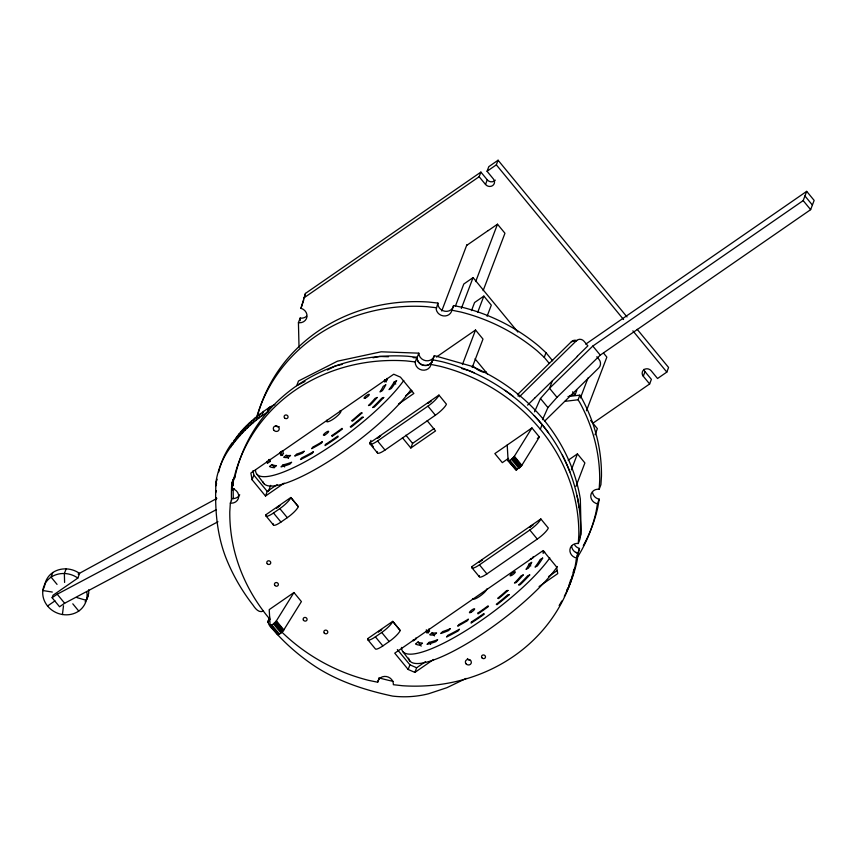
<?xml version="1.0" encoding="UTF-8"?>
<svg xmlns="http://www.w3.org/2000/svg" width="857" height="857" viewBox="0 0 857 857"><rect width="100%" height="100%" fill="white"/><g stroke="black" fill="none" stroke-linecap="round" stroke-linejoin="round"><path stroke-width="1.29" d="M263.453 610.848C259.178 613.644 255.097 608.352 253.136 605.267A197.485 179.991 20.8 0 1 225.562 556.879C216.446 532.925 214.657 506.701 216.06 481.313A94.891 86.482 20.8 0 1 228.519 450.096C239.017 434.949 252.333 421.644 267.962 411.81L269.73 407.171A31.323 28.549 20.8 0 1 274.872 404.643M233.693 478.431L231.744 483.766L231.551 487.354A247.48 225.562 20.8 0 0 231.476 500.659M466.187 678.401L446.925 687.689L428.779 693.699A94.891 86.482 20.8 0 1 392.613 696.098C365.864 690.378 339.126 681.851 315.976 666.95A197.485 179.991 20.8 0 1 272.805 629.349C270.341 627.11 265.606 621.775 269.784 618.711M239.724 494.757A8.024 7.306 20.8 0 1 233.19 498.57L232.097 498.463L230.34 503.091L229.794 511.661A176.413 160.784 20.8 0 0 269.966 619.343M281.535 631.77A176.413 160.784 20.8 0 0 368.553 680.34L377.669 682.215L378.098 680.651A8.024 7.306 20.8 0 1 386.4 676.527A8.024 7.306 20.8 0 1 393.32 683.2L393.342 684.7L402.565 685.739A176.413 160.784 20.8 0 0 575.133 566.423L576.579 558.003L574.951 557.543A8.024 7.306 20.8 0 1 569.926 549.573A8.024 7.306 20.8 0 1 576.6 543.445L578.282 543.509L578.829 534.961A176.413 160.784 20.8 0 0 440.059 366.282L430.91 364.407L430.75 365.339A8.024 7.306 20.8 0 1 421.912 370.031A8.024 7.306 20.8 0 1 415.217 362.168L417.016 357.294L407.803 356.255A176.413 160.784 20.8 0 0 235.546 474.296M578.282 555.925A176.413 160.784 20.8 0 0 596.011 512.197L597.458 503.787L595.829 503.327A8.024 7.306 20.8 0 1 590.805 495.346A8.024 7.306 20.8 0 1 597.479 489.229L599.161 489.293L599.707 480.734A176.413 160.784 20.8 0 0 579.921 402.79L578.079 399.769L579.835 395.141L568.009 396.555M62.432 614.523L63.504 605.77M277.754 634.662L270.126 625.439L269.216 609.627L293.951 592.53L301.407 601.593L283.817 629.906C282.671 631.641 279.264 635.326 277.636 634.18L270.169 625.117M508.501 458.377L502.32 462.651L494.853 453.589L531.94 427.932L539.396 436.995L521.549 465.78L516.118 470.054L508.115 460.852L507.215 445.029M417.016 357.294L416.973 357.54A8.024 7.306 20.8 0 0 423.669 365.414A8.024 7.306 20.8 0 0 432.517 360.711L432.667 359.779L441.816 361.654A176.413 160.784 20.8 0 1 580.585 530.333L580.039 538.882L578.282 543.509M234.829 477.97L235.246 475.571M571.64 545.909A8.024 7.306 20.8 0 0 576.707 552.915L578.336 553.376L576.89 561.796A176.413 160.784 20.8 0 1 564.313 596.322M592.616 492.646A8.024 7.306 20.8 0 0 597.586 498.699L599.214 499.16L597.768 507.569A176.413 160.784 20.8 0 1 583.338 545.588M299.039 347.642L298.429 322.65L299.286 322.778A8.024 7.306 20.8 0 0 306.988 316.64A8.024 7.306 20.8 0 0 300.978 308.316L305.467 293.405L480.895 172.107L487.258 179.841A5.131 4.681 20.8 0 0 495.314 180.141M303.753 299.843L300.978 308.316M304.439 297.272L305.467 293.405M552.669 360.829L546.005 352.72L539.01 346.292A176.413 160.784 20.8 0 0 462.705 307.427L453.578 305.563L451.425 311.68A8.024 7.306 20.8 0 1 443.176 315.879A8.024 7.306 20.8 0 1 436.192 309.27L437.906 303.078L428.693 302.039A176.413 160.784 20.8 0 0 257.057 417.509M453.578 305.563L453.182 307.052A8.024 7.306 20.8 0 1 444.933 311.252A8.024 7.306 20.8 0 1 437.948 304.642L437.906 303.078M570.537 580.232L568.823 586.691L566.777 590.066M577.061 555.69L579.503 548.48L577.597 547.666A7.949 7.242 20.8 0 1 574.651 544.881M572.294 575.604L570.58 582.064L569.209 584.313M572.979 573.022L574.008 569.144M576.418 560.103L579.503 548.48M217.957 521.763L64.639 603.253L59.562 606.767L52.127 597.725L53.027 595.261L77.837 578.068L79.594 573.44C71.859 567.859 60.879 567.205 52.834 572.508A22.453 20.461 20.8 0 0 44.607 585.899L42.85 590.527L52.309 592.058M52.834 572.508L51.077 577.136A22.453 20.461 20.8 0 0 47.553 606.006A22.453 20.461 20.8 0 0 78.769 611.073C84.736 606.885 87.96 599.504 86.889 592.283M66.118 568.941L64.361 573.569L64.607 582.449M88.035 595.701L86.278 600.328L77.044 597.64M215.868 482.748L217.185 479.267M215.696 485.94L216.575 483.616M230.651 447.129C238.771 430.203 254.411 417.605 269.73 407.171M232.825 444.205L234.582 439.555M215.546 493.021L216.425 490.697M235.075 441.323L236.832 436.684M237.4 438.505L239.157 433.867M239.81 435.752L241.567 431.114M215.621 500.102L216.5 497.788M242.285 433.053L244.052 428.414M244.845 430.418L246.602 425.779M247.469 427.847L249.237 423.208M250.169 425.34L251.937 420.701M252.944 422.908L254.711 418.27M231.744 483.766L233.511 479.127L233.318 482.716A247.48 225.562 20.8 0 0 233.233 485.373M255.782 420.53L257.55 415.891M258.685 418.237L260.453 413.588M261.653 415.999L263.42 411.36M298.429 322.65L300.175 318.033L301.032 318.172A8.024 7.306 20.8 0 0 306.592 316.201M267.288 412.238L269.044 407.6M267.555 412.088L269.312 407.45M284.181 483.123L265.499 496.042L252.087 479.738L253.843 475.11L253.019 470.632M265.499 496.042L267.255 491.415L277.143 484.58M268.316 491.532L270.662 485.351M273.437 523.852A12.03 2.635 -39.4 0 0 280.957 522.063L287.288 517.671A12.03 2.635 -39.4 0 0 298.311 506.626L290.855 497.563A12.03 2.635 -39.4 0 1 279.832 508.608L273.501 513A12.03 2.635 -39.4 0 1 265.981 514.789M268.102 621.486L269.666 617.061M268.08 621.978L269.398 618.497M268.112 622.471L269.43 618.99M370.952 440.359L370.042 442.769A12.03 2.635 -39.4 0 0 377.551 440.98L427.932 406.154A12.03 2.635 -39.4 0 0 438.955 395.12M303.71 298.022L479.138 176.724L480.895 172.107M479.138 176.724L485.501 184.459A5.131 4.681 20.8 0 0 492.646 185.594A5.131 4.681 20.8 0 0 493.418 178.995L487.055 171.261L488.811 166.644L498.078 160.227L627.013 316.951M579.868 537.596L581.185 534.125L580.328 498.978A176.413 160.784 20.8 0 0 470.964 366.035L434.37 355.634L432.614 360.261A7.981 7.274 20.8 0 1 424.086 365.339A7.981 7.274 20.8 0 1 417.048 357.787L418.816 353.159L381.151 351.798L337.422 361.193L298.493 381.011L296.736 385.629L304.996 381.429M485.501 184.459L487.258 179.841M487.055 171.261L496.332 164.844L498.078 160.227M441.73 310.984L466.904 244.706M430.91 364.407L432.667 359.779M455.367 306.238L463.798 284.021L473.075 277.604L517.885 332.066M461.355 308.466L473.075 277.604M402.447 437.777L410.835 448.007L412.592 443.38L434.103 428.511M471.489 310.63L474.574 302.521L483.851 296.104L491.307 305.167L487.087 316.265M477.767 312.13L483.851 296.104M462.416 364.568L475.539 330.02L482.994 339.083L472.218 367.46M377.669 682.215L378.987 678.744M367.728 639.611L375.195 648.685A12.03 2.635 -39.4 0 0 382.843 645.921L389.174 641.529A12.03 2.635 -39.4 0 0 400.208 630.484L392.752 621.421A12.03 2.635 -39.4 0 1 381.719 632.466L375.387 636.847A12.03 2.635 -39.4 0 1 367.867 638.647M433.567 659.483L414.884 672.402L408.168 669.467L409.925 664.839L397.348 649.552M414.884 672.402L416.641 667.774L425.426 661.69M549.251 363.432L544.238 357.348L546.005 352.72M552.369 380.862L549.551 388.285L540.456 398.505L534.532 411.831M540.317 429.271L542.074 424.644M569.819 395.645L575.101 394.863L576.857 390.235M571.34 469.915L577.436 453.878L584.892 462.941L575.979 486.38M595.026 434.831L597.372 428.65L590.602 420.433M599.161 489.293L600.918 484.666L601.464 476.106A176.413 160.784 20.8 0 0 581.678 398.162L579.835 395.141M592.519 423.465L649.638 383.979L643.275 376.244L645.021 371.627A5.131 4.681 20.8 0 1 643.961 369.324M576.579 558.003L578.336 553.376M597.458 503.787L599.214 499.16M649.638 383.979L651.384 379.362L645.021 371.627M643.275 376.244A5.131 4.681 20.8 0 1 644.046 369.635A5.131 4.681 20.8 0 1 651.181 370.77L657.544 378.505L666.821 372.099L668.578 367.482L637.19 329.324M557.007 397.348L549.551 388.275L592.808 346.057L803.18 200.602L806.694 191.347L814.15 200.409L810.636 209.665L600.264 355.119L557.007 397.337L547.912 407.568L542.524 419.684M475.678 281.589L497.499 224.191L504.955 233.254L483.134 290.652M580.414 397.959L588.009 377.991M586.456 410.771L606.852 357.112L603.532 353.084M232.365 481.913L234.85 476.61M270.126 625.439L272.676 624.517L276.104 621.314L293.951 592.53M508.115 460.852L510.676 459.93L514.093 456.717L531.94 427.932M85.111 601.882L87.36 598.229L88.753 593.065L88.689 589.82M232.418 442.491L230.287 445.458A94.891 86.482 20.8 0 0 219.992 467.247M517.403 394.756L571.383 341.707A6.01 5.442 78.9 0 1 576.697 340.572M519.642 396.802A6.01 5.442 78.9 0 1 520.553 395.634L576.407 340.722A6.01 5.442 78.9 0 1 584.12 341.332L587.87 345.864L577.222 356.319M527.569 405.136L534.661 398.162M544.816 420.958L598.786 367.91A6.01 5.442 78.9 0 0 599.054 359.458L596.815 356.737M534.554 398.269L577.479 356.362M283.067 464.869L281 466.851A81.79 19.208 -36.8 0 0 289.923 464.108L291.637 462.234A78.587 18.458 -36.8 0 1 283.067 464.869L284.631 466.958M429.089 642.354L427.022 644.335A81.79 19.208 -36.8 0 0 435.934 641.593L437.659 639.718A78.587 18.458 -36.8 0 1 429.089 642.354L430.653 644.432M286.142 455.303L283.699 457.306A65.753 15.447 -36.8 0 0 288.348 457.456L290.555 455.442A62.55 14.687 -36.8 0 1 286.142 455.303L288.488 458.431M432.164 632.777L429.721 634.78A65.753 15.447 -36.8 0 0 434.36 634.93L436.577 632.927A62.55 14.687 -36.8 0 1 432.164 632.777L434.499 635.905M272.023 464.505L269.505 466.476A81.79 19.208 -36.8 0 0 274.111 467.654L276.447 465.64A78.587 18.458 -36.8 0 1 272.023 464.505L274.369 467.633M418.045 641.989L415.527 643.961A81.79 19.208 -36.8 0 0 420.134 645.128L422.469 643.114A78.587 18.458 -36.8 0 1 418.045 641.989L421.173 646.157M466.647 245.434L488.265 230.49M488.211 230.619L497.499 224.191M52.127 597.725L57.205 594.212L216.425 509.594M47.553 606.006L54.977 600.875M436.406 357.058L475.539 330.02M405.736 395.666L412.324 391.113M398.484 404.097L413.867 393.459L400.455 377.155L393.738 374.22L250.855 473.021L252.087 479.738M266.002 514.661L290.866 497.467L298.311 506.626M377.498 451.832A12.03 2.635 -39.4 0 0 385.007 450.054L435.388 415.217A12.03 2.635 -39.4 0 0 446.422 404.183L438.945 395.077L370.02 442.737L373.352 446.797M410.835 448.007L435.57 430.91L427.161 420.691M585.738 344.128L806.694 191.347M537.339 438.42L539.396 436.995M568.17 460.252L577.436 453.878M367.889 638.519L392.763 621.325L400.208 630.484M471.918 566.595L540.831 518.935L548.309 528.041A12.03 2.635 -39.4 0 1 537.275 539.074L486.905 573.901A12.03 2.635 -39.4 0 1 479.384 575.69M471.928 566.627A12.03 2.635 -39.4 0 0 479.449 564.838L529.819 530.012A12.03 2.635 -39.4 0 0 540.853 518.967M548.523 576.579L557.318 570.494M539.074 586.52L557.757 573.601L556.536 566.884L543.124 550.58L394.745 653.163L408.168 669.467M280.282 452.335L282.896 450.578A62.55 14.687 -36.8 0 0 283.549 453.653L280.978 455.57A65.753 15.447 -36.8 0 1 280.282 452.335L282.628 455.463M544.752 552.101L543.027 553.204A78.587 18.458 -36.8 0 0 543.531 550.633M529.219 563.831L531.758 562.299A65.753 15.447 -36.8 0 1 528.405 568.137L526.027 569.38A62.55 14.687 -36.8 0 0 529.219 563.831L530.783 565.92M394.177 382.008L396.652 380.604A81.79 19.208 -36.8 0 1 391.285 388.521L389.024 389.603A78.587 18.458 -36.8 0 0 394.177 382.008L395.741 384.097M78.116 574.051L216.832 498.431M232.108 490.097L234.464 488.811M327.406 370.031L335.665 365.821L342.093 364.439M372.966 357.808L379.394 356.426L388.489 356.758M571.383 341.707L576.407 340.722M518.035 396.127L520.553 395.634M564.945 401.344L578.079 399.769M413.16 357.648L417.048 357.787M230.34 503.091L231.433 503.198A8.024 7.306 20.8 0 0 238.728 496.642A8.024 7.306 20.8 0 0 232.247 488.619L233.49 480.199A176.413 160.784 20.8 0 1 406.047 360.883L415.259 361.922M436.149 307.706L426.936 306.667A176.413 160.784 20.8 0 0 256.693 417.059M451.821 310.191L460.948 312.055A176.413 160.784 20.8 0 1 537.243 350.92L544.238 357.348M393.074 681.326L390.535 680.779A247.48 225.562 20.8 0 1 378.869 677.833M461.634 368.51L469.208 370.663A176.413 160.784 20.8 0 1 474.007 372.752M575.829 552.294L577.747 553.108M409.925 664.839L416.641 667.774M77.837 578.068C70.103 572.487 59.122 571.833 51.077 577.136L57.044 584.388M804.937 195.974L812.393 205.037M803.18 200.602L810.636 209.665M496.332 164.844L623.564 319.511M632.894 330.845L666.821 372.099M592.808 346.057L600.264 355.119M572.605 391.82L575.101 394.863M540.456 398.505L547.912 407.568M475.035 358.826L487.462 373.931M514.35 456.245L521.806 465.308M514.093 456.717L521.549 465.78M513.643 457.306L521.099 466.369M513.032 457.959L520.488 467.033M512.293 458.656L519.749 467.718M511.49 459.32L518.946 468.383M509.894 460.423L517.349 469.497M509.208 460.787L516.664 469.85M508.169 460.52L516.118 470.054M427.932 406.154L435.388 415.217M529.819 530.012L537.275 539.074M405.875 435.195L412.592 443.38M377.551 440.98L385.007 450.054M479.449 564.838L486.905 573.901M369.903 443.744L377.359 452.817M471.789 567.602L479.245 576.665M253.843 475.11L267.255 491.415M279.832 508.608L287.288 517.671M381.719 632.466L389.174 641.529M273.501 513L280.957 522.063M375.387 636.847L382.843 645.921M265.841 515.764L273.297 524.827M276.361 620.843L283.817 629.906M276.104 621.314L283.56 630.377M275.654 621.893L283.11 630.966M275.033 622.557L282.489 631.62M274.304 623.243L281.76 632.305M273.501 623.917L280.957 632.98M271.894 625.021L279.361 634.084M271.208 625.385L278.664 634.448M270.662 625.578L278.118 634.641M72.802 603.821L78.769 611.073M57.205 594.212L64.639 603.253M384.611 379.919L386.175 381.997M426.304 629.809L428.65 632.937M268.562 459.502L270.126 461.58M403.004 651.813L410.032 661.197M256.982 474.339L264.02 483.723M578.668 507.515L578.571 503.605A176.413 160.784 20.8 0 0 577.115 495.957M300.175 318.033L300.239 320.668M434.37 355.634A7.981 7.274 20.8 0 1 425.854 360.711A7.981 7.274 20.8 0 1 418.816 353.159M504.944 390.299A176.413 160.784 20.8 0 1 513.429 396.577M534.243 415.591A176.413 160.784 20.8 0 1 548.555 432.86M562.385 455.196A176.413 160.784 20.8 0 1 569.916 471.907M486.337 372.067A32.073 11.184 55.3 0 1 472.539 365.778M410.814 389.839A96.23 22.603 -36.8 0 1 326.656 462.662A96.23 22.603 -36.8 0 1 262.895 481.784M403.786 380.454A96.23 22.603 -36.8 0 1 315.869 455.581A96.23 22.603 -36.8 0 1 255.493 469.936M267.255 461.13A81.79 19.208 -36.8 0 0 267.373 463.369L269.976 461.527A78.587 18.458 -36.8 0 1 269.869 459.373M340.09 410.707A8.849 2.078 -36.8 0 1 334.273 418.42A8.849 2.078 -36.8 0 1 326.838 420.176M387 378.398A65.753 15.447 -36.8 0 1 387.096 380.197L384.493 381.954A62.55 14.687 -36.8 0 0 384.407 380.24M557.393 566.52A96.23 22.603 -36.8 0 1 471.414 640.918A96.23 22.603 -36.8 0 1 408.639 658.101M549.808 557.928A96.23 22.603 -36.8 0 1 461.891 633.066A96.23 22.603 -36.8 0 1 401.515 647.41M413.256 639.783A81.79 19.208 -36.8 0 0 413.395 640.854L415.988 639.001A78.587 18.458 -36.8 0 1 415.859 637.983M486.894 588.941A8.849 2.078 -36.8 0 1 479.352 596.547A8.849 2.078 -36.8 0 1 472.528 598.55M533.129 556.729A65.753 15.447 -36.8 0 1 533.118 557.671L530.504 559.428A62.55 14.687 -36.8 0 0 530.526 558.528M426.283 630.763A65.753 15.447 -36.8 0 0 427 633.055L429.571 631.138A62.55 14.687 -36.8 0 1 428.896 628.952M233.329 498.688A247.48 225.562 20.8 0 1 233.179 489.368M218.771 471.928A94.891 86.482 20.8 0 1 219.66 468.404M561.817 600.971A176.413 160.784 20.8 0 1 559.16 605.524M470.568 660.329A3.01 2.742 20.8 0 1 467.397 658.53M279.221 426.657A3.01 2.742 20.8 0 1 275.697 425.661M332.077 435.442L332.002 436.427A65.753 15.447 -36.8 0 0 342.446 429.003L342.018 428.382A62.55 14.687 -36.8 0 1 332.077 435.442M478.099 612.916L478.013 613.901A65.753 15.447 -36.8 0 0 488.469 606.477L488.04 605.856A62.55 14.687 -36.8 0 1 478.099 612.916M276.629 507.976L279.746 505.673L276.629 507.976M377.476 438.195L380.594 435.892L377.476 438.195M378.526 631.823L381.633 629.531L378.526 631.823M427.847 403.368L430.964 401.065L427.847 403.368M479.363 562.053L482.48 559.75L479.363 562.053M529.744 527.226L532.85 524.923L529.744 527.226M325.424 444.472L325.082 445.619A81.79 19.208 -36.8 0 0 338.108 436.824L337.937 436.02A78.587 18.458 -36.8 0 1 325.424 444.472M471.436 621.946L471.104 623.093A81.79 19.208 -36.8 0 0 484.13 614.298L483.948 613.494A78.587 18.458 -36.8 0 1 471.436 621.946M322.2 441.762L321.611 443.069A65.753 15.447 -36.8 0 1 311.691 448.693L312.762 447.108A62.55 14.687 -36.8 0 0 322.2 441.762M468.222 619.247L467.633 620.554A65.753 15.447 -36.8 0 1 457.713 626.167L458.784 624.592A62.55 14.687 -36.8 0 0 468.222 619.247M313.223 451.832L312.387 453.289A81.79 19.208 -36.8 0 1 300.518 459.534L301.814 457.831A78.587 18.458 -36.8 0 0 313.223 451.832M459.245 629.317L458.409 630.763A81.79 19.208 -36.8 0 1 446.54 637.008L447.836 635.316A78.587 18.458 -36.8 0 0 459.245 629.317M304.128 451.275L302.617 453.064A65.753 15.447 -36.8 0 1 294.733 456.02L296.629 454.081A62.55 14.687 -36.8 0 0 304.128 451.275M450.15 628.749L448.629 630.548A65.753 15.447 -36.8 0 1 440.744 633.505L442.651 631.566A62.55 14.687 -36.8 0 0 450.15 628.749M385.736 384.825L383.197 386.357A62.55 14.687 -36.8 0 1 380.005 391.906L382.383 390.653A65.753 15.447 -36.8 0 0 385.736 384.825M542.663 558.089L540.199 559.482A78.587 18.458 -36.8 0 1 535.047 567.088L537.307 565.995A81.79 19.208 -36.8 0 0 542.663 558.089M377.155 397.477L375.034 398.387A62.55 14.687 -36.8 0 1 368.478 405.565L370.256 405.018A65.753 15.447 -36.8 0 0 377.155 397.477M523.177 574.951L521.056 575.872A62.55 14.687 -36.8 0 1 514.489 583.039L516.278 582.492A65.753 15.447 -36.8 0 0 523.177 574.951M383.711 397.487L381.74 398.226A78.587 18.458 -36.8 0 1 372.613 407.546L374.209 407.182A81.79 19.208 -36.8 0 0 383.711 397.487M529.722 574.972L527.762 575.7A78.587 18.458 -36.8 0 1 518.635 585.02L520.22 584.667A81.79 19.208 -36.8 0 0 529.722 574.972M361.954 412.988L360.572 413.149A62.55 14.687 -36.8 0 1 351.638 420.851L352.559 421.087A65.753 15.447 -36.8 0 0 361.954 412.988M507.976 590.462L506.594 590.623A62.55 14.687 -36.8 0 1 497.66 598.325L498.581 598.561A65.753 15.447 -36.8 0 0 507.976 590.462M363.154 417.23L361.997 417.188A78.587 18.458 -36.8 0 1 350.277 426.807L350.963 427.236A81.79 19.208 -36.8 0 0 363.154 417.23M509.165 594.704L508.008 594.672A78.587 18.458 -36.8 0 1 496.299 604.281L496.974 604.721A81.79 19.208 -36.8 0 0 509.165 594.704M324.824 434.917A3.203 0.75 -36.8 0 0 328.638 431.435A3.203 0.75 -36.8 0 0 324.632 433.438A3.203 0.75 -36.8 0 0 324.824 434.917M365.489 397.98A3.203 0.75 -36.8 0 0 369.303 394.499A3.203 0.75 -36.8 0 0 365.296 396.502A3.203 0.75 -36.8 0 0 365.489 397.98M470.847 612.391A3.203 0.75 -36.8 0 0 474.649 608.92A3.203 0.75 -36.8 0 0 470.654 610.923A3.203 0.75 -36.8 0 0 470.847 612.391M511.511 575.454A3.203 0.75 -36.8 0 0 515.314 571.973A3.203 0.75 -36.8 0 0 511.318 573.976A3.203 0.75 -36.8 0 0 511.511 575.454M284.545 417.873A2.003 1.832 20.8 0 0 287.931 417.573A2.003 1.832 20.8 0 0 285.777 414.959A2.003 1.832 20.8 0 0 284.545 417.873M481.838 657.683A2.003 1.832 20.8 0 0 485.266 657.758A2.003 1.832 20.8 0 0 483.434 654.941A2.003 1.832 20.8 0 0 481.838 657.683M324.267 633.044A2.003 1.832 20.8 0 0 327.663 632.755A2.003 1.832 20.8 0 0 325.51 630.131A2.003 1.832 20.8 0 0 324.267 633.044M267.223 563.702A2.003 1.832 20.8 0 0 270.619 563.403A2.003 1.832 20.8 0 0 268.466 560.789A2.003 1.832 20.8 0 0 267.223 563.702M274.743 585.299A2.003 1.832 20.8 0 0 278.171 585.299A2.003 1.832 20.8 0 0 276.286 582.524A2.003 1.832 20.8 0 0 274.743 585.299M303.378 620.072A2.003 1.832 20.8 0 0 306.806 620.318A2.003 1.832 20.8 0 0 305.135 617.426A2.003 1.832 20.8 0 0 303.378 620.072M466.037 663.8A3.01 2.742 20.8 0 0 471.136 663.35A3.01 2.742 20.8 0 0 467.901 659.429A3.01 2.742 20.8 0 0 466.037 663.8M273.94 430.289A3.01 2.742 20.8 0 0 279.028 429.839A3.01 2.742 20.8 0 0 275.804 425.918A3.01 2.742 20.8 0 0 273.94 430.289"/></g></svg>
